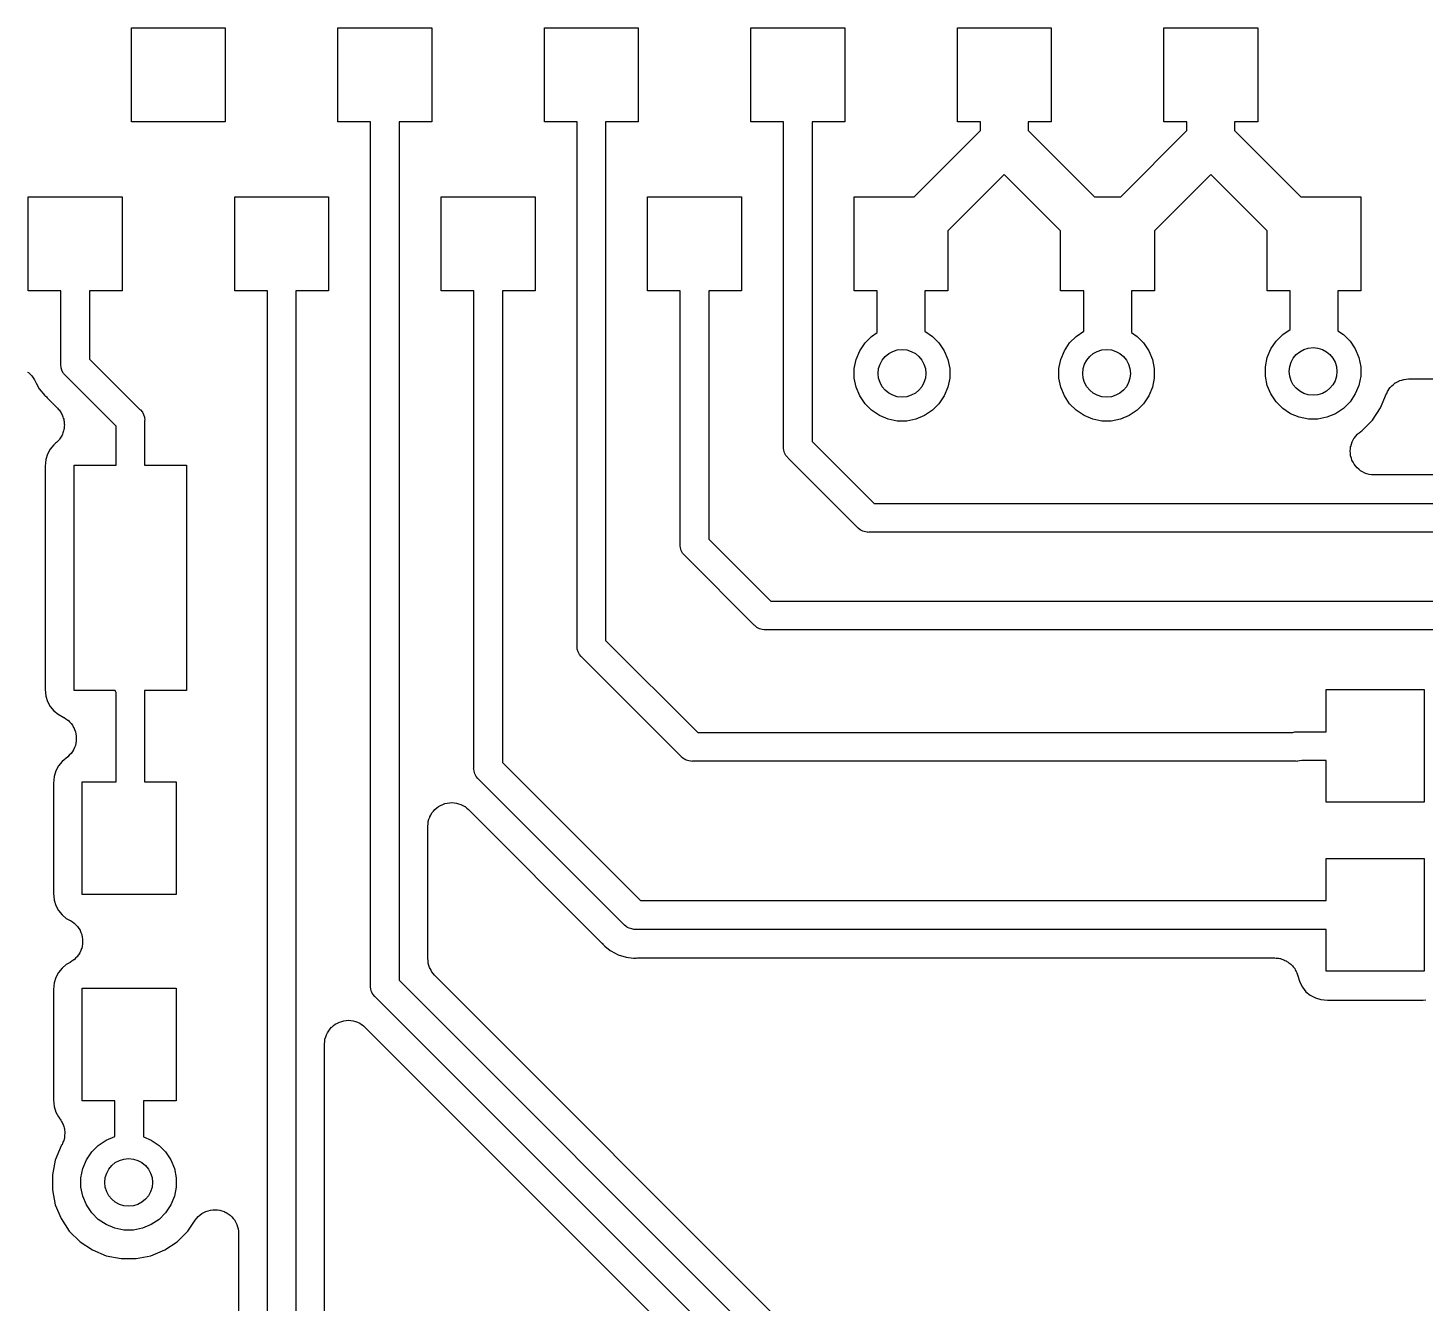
# Model space of a CAD drawing. Extents: x 98.9 to 141.5, y -118.8 to -76.2.
# Drawn here: x 130 to 137.44, y -106.89 to -100.1 of the extents above; entities that cross this region are included whole.
import ezdxf

# ---------------------------------------------------------------- set-up
doc = ezdxf.new("R2010")
doc.units = 0
doc.layers.add('BLACK', color=7, linetype='CONTINUOUS')

msp = doc.modelspace()

# ---------------------------------------------------------------- linework, layer by layer
at = {"layer": 'BLACK', "linetype": 'CONTINUOUS'}
for p, q in [((130.55, -100.6), (130.55, -100.1)), ((130.55, -100.1), (131.05, -100.1)), ((131.05, -100.1), (131.05, -100.6)), ((131.65, -100.6), (131.65, -100.1)), ((131.65, -100.1), (132.15, -100.1)), ((132.15, -100.1), (132.15, -100.6)), ((132.75, -100.6), (132.75, -100.1)), ((132.75, -100.1), (133.25, -100.1)), ((133.25, -100.1), (133.25, -100.6)), ((133.85, -100.6), (133.85, -100.1)), ((133.85, -100.1), (134.35, -100.1)), ((134.35, -100.1), (134.35, -100.6)), ((134.95, -100.6), (134.95, -100.1)), ((134.95, -100.1), (135.45, -100.1)), ((135.45, -100.1), (135.45, -100.6)), ((136.05, -100.6), (136.05, -100.1)), ((136.05, -100.1), (136.55, -100.1)), ((136.55, -100.1), (136.55, -100.6)), ((131.05, -100.6), (130.55, -100.6)), ((131.824, -100.6), (131.65, -100.6)), ((131.824, -105.201), (131.824, -100.6)), ((132.15, -100.6), (131.976, -100.6)), ((131.976, -100.6), (131.976, -105.173)), ((132.924, -100.6), (132.75, -100.6)), ((132.924, -103.391), (132.924, -100.6)), ((133.25, -100.6), (133.076, -100.6)), ((133.076, -100.6), (133.076, -103.363)), ((134.024, -100.6), (133.85, -100.6)), ((134.024, -102.331), (134.024, -100.6)), ((134.35, -100.6), (134.176, -100.6)), ((134.176, -100.6), (134.176, -102.303)), ((135.073, -100.6), (134.95, -100.6)), ((135.073, -100.647), (135.073, -100.6)), ((135.45, -100.6), (135.327, -100.6)), ((135.327, -100.6), (135.327, -100.647)), ((136.173, -100.6), (136.05, -100.6)), ((136.173, -100.647), (136.173, -100.6)), ((136.55, -100.6), (136.427, -100.6)), ((136.427, -100.6), (136.427, -100.647)), ((134.72, -101), (135.073, -100.647)), ((135.327, -100.647), (135.68, -101)), ((135.82, -101), (136.173, -100.647)), ((136.427, -100.647), (136.78, -101)), ((135.2, -100.88), (134.9, -101.18)), ((135.5, -101.18), (135.2, -100.88)), ((136.3, -100.88), (136, -101.18)), ((136.6, -101.18), (136.3, -100.88)), ((130, -101.5), (130, -101)), ((130, -101), (130.5, -101)), ((130.5, -101), (130.5, -101.5)), ((131.1, -101.5), (131.1, -101)), ((131.1, -101), (131.6, -101)), ((131.6, -101), (131.6, -101.5)), ((132.2, -101.5), (132.2, -101)), ((132.2, -101), (132.7, -101)), ((132.7, -101), (132.7, -101.5)), ((133.3, -101.5), (133.3, -101)), ((133.3, -101), (133.8, -101)), ((133.8, -101), (133.8, -101.5)), ((134.4, -101.5), (134.4, -101)), ((134.4, -101), (134.72, -101)), ((135.68, -101), (135.82, -101)), ((136.78, -101), (137.1, -101)), ((137.1, -101), (137.1, -101.5)), ((134.9, -101.18), (134.9, -101.5)), ((135.5, -101.5), (135.5, -101.18)), ((136, -101.18), (136, -101.5)), ((136.6, -101.5), (136.6, -101.18)), ((130.174, -101.5), (130, -101.5)), ((130.174, -101.892), (130.174, -101.5)), ((130.5, -101.5), (130.326, -101.5)), ((130.326, -101.5), (130.326, -101.864)), ((131.274, -101.5), (131.1, -101.5)), ((131.274, -102.049), (131.274, -101.5)), ((131.6, -101.5), (131.426, -101.5)), ((131.426, -101.5), (131.426, -108.271)), ((132.374, -101.5), (132.2, -101.5)), ((132.374, -104.041), (132.374, -101.5)), ((132.7, -101.5), (132.526, -101.5)), ((132.526, -101.5), (132.526, -104.013)), ((133.474, -101.5), (133.3, -101.5)), ((133.474, -102.851), (133.474, -101.5)), ((133.8, -101.5), (133.626, -101.5)), ((133.626, -101.5), (133.626, -102.823)), ((134.523, -101.5), (134.4, -101.5)), ((134.523, -101.723), (134.523, -101.5)), ((134.9, -101.5), (134.777, -101.5)), ((134.777, -101.5), (134.777, -101.716)), ((135.623, -101.5), (135.5, -101.5)), ((135.623, -101.716), (135.623, -101.5)), ((136, -101.5), (135.877, -101.5)), ((135.877, -101.5), (135.877, -101.723)), ((136.723, -101.5), (136.6, -101.5)), ((136.723, -101.706), (136.723, -101.5)), ((137.1, -101.5), (136.977, -101.5)), ((136.977, -101.5), (136.977, -101.713)), ((134.458, -101.778), (134.493, -101.743)), ((134.493, -101.743), (134.523, -101.723)), ((134.777, -101.716), (134.817, -101.743)), ((134.817, -101.743), (134.852, -101.778)), ((135.548, -101.778), (135.583, -101.743)), ((135.583, -101.743), (135.623, -101.716)), ((135.877, -101.723), (135.907, -101.743)), ((135.907, -101.743), (135.942, -101.778)), ((136.648, -101.768), (136.683, -101.733)), ((136.683, -101.733), (136.723, -101.706)), ((136.977, -101.713), (137.007, -101.733)), ((137.007, -101.733), (137.042, -101.768)), ((134.411, -101.866), (134.43, -101.82)), ((134.43, -101.82), (134.458, -101.778)), ((134.852, -101.778), (134.88, -101.82)), ((134.88, -101.82), (134.899, -101.866)), ((135.501, -101.866), (135.52, -101.82)), ((135.52, -101.82), (135.548, -101.778)), ((135.942, -101.778), (135.97, -101.82)), ((135.97, -101.82), (135.989, -101.866)), ((136.601, -101.856), (136.62, -101.81)), ((136.62, -101.81), (136.648, -101.768)), ((137.042, -101.768), (137.07, -101.81)), ((137.07, -101.81), (137.089, -101.856)), ((130.173, -101.896), (130.174, -101.892)), ((130.326, -101.864), (130.595, -102.133)), ((134.401, -101.915), (134.411, -101.866)), ((134.899, -101.866), (134.909, -101.915)), ((135.491, -101.915), (135.501, -101.866)), ((135.989, -101.866), (135.999, -101.915)), ((136.591, -101.905), (136.601, -101.856)), ((137.089, -101.856), (137.099, -101.905)), ((129.997, -101.933), (130.002, -101.936)), ((130.002, -101.936), (130.006, -101.941)), ((130.006, -101.941), (130.011, -101.945)), ((130.011, -101.945), (130.015, -101.949)), ((130.015, -101.949), (130.019, -101.954)), ((130.019, -101.954), (130.023, -101.959)), ((130.023, -101.959), (130.027, -101.964)), ((130.027, -101.964), (130.03, -101.969)), ((130.03, -101.969), (130.033, -101.974)), ((130.175, -101.907), (130.173, -101.896)), ((130.175, -101.911), (130.175, -101.907)), ((130.179, -101.923), (130.175, -101.911)), ((130.179, -101.925), (130.179, -101.923)), ((130.186, -101.938), (130.179, -101.925)), ((130.188, -101.941), (130.186, -101.938)), ((130.196, -101.95), (130.188, -101.941)), ((130.199, -101.952), (130.196, -101.95)), ((130.468, -102.221), (130.199, -101.952)), ((134.401, -101.965), (134.401, -101.915)), ((134.411, -102.014), (134.401, -101.965)), ((134.909, -101.965), (134.899, -102.014)), ((134.909, -101.915), (134.909, -101.965)), ((135.491, -101.965), (135.491, -101.915)), ((135.501, -102.014), (135.491, -101.965)), ((135.999, -101.965), (135.989, -102.014)), ((135.999, -101.915), (135.999, -101.965)), ((136.591, -101.955), (136.591, -101.905)), ((136.601, -102.004), (136.591, -101.955)), ((137.099, -101.955), (137.089, -102.004)), ((137.099, -101.905), (137.099, -101.955)), ((130.033, -101.974), (130.043, -101.993)), ((130.043, -101.993), (130.043, -101.993)), ((130.043, -101.993), (130.059, -102.023)), ((130.059, -102.023), (130.088, -102.058)), ((134.43, -102.06), (134.411, -102.014)), ((134.899, -102.014), (134.88, -102.06)), ((135.52, -102.06), (135.501, -102.014)), ((135.989, -102.014), (135.97, -102.06)), ((136.62, -102.05), (136.601, -102.004)), ((137.089, -102.004), (137.07, -102.05)), ((137.237, -102.047), (137.242, -102.036)), ((137.242, -102.036), (137.248, -102.026)), ((137.248, -102.026), (137.249, -102.025)), ((137.248, -102.026), (137.248, -102.026)), ((137.249, -102.025), (137.256, -102.016)), ((137.256, -102.016), (137.264, -102.007)), ((137.264, -102.006), (137.274, -101.999)), ((137.264, -102.007), (137.264, -102.006)), ((137.264, -102.007), (137.264, -102.007)), ((137.274, -101.999), (137.283, -101.991)), ((137.283, -101.991), (137.283, -101.991)), ((137.283, -101.991), (137.284, -101.991)), ((137.284, -101.991), (137.294, -101.985)), ((137.294, -101.985), (137.305, -101.98)), ((137.305, -101.98), (137.305, -101.979)), ((137.305, -101.979), (137.306, -101.979)), ((137.306, -101.979), (137.317, -101.976)), ((137.317, -101.976), (137.329, -101.972)), ((137.329, -101.972), (137.329, -101.972)), ((137.329, -101.972), (137.33, -101.972)), ((137.33, -101.972), (137.341, -101.971)), ((137.341, -101.971), (137.353, -101.97)), ((137.353, -101.97), (141.361, -101.97)), ((130.088, -102.058), (130.091, -102.061)), ((130.091, -102.061), (130.093, -102.062)), ((130.093, -102.062), (130.097, -102.066)), ((130.097, -102.066), (130.101, -102.07)), ((130.101, -102.07), (130.155, -102.124)), ((131.274, -108.243), (131.274, -102.049)), ((131.274, -102.049), (131.274, -102.049)), ((134.458, -102.102), (134.43, -102.06)), ((134.493, -102.137), (134.458, -102.102)), ((134.852, -102.102), (134.817, -102.137)), ((134.88, -102.06), (134.852, -102.102)), ((135.548, -102.102), (135.52, -102.06)), ((135.583, -102.137), (135.548, -102.102)), ((135.942, -102.102), (135.907, -102.137)), ((135.97, -102.06), (135.942, -102.102)), ((136.648, -102.092), (136.62, -102.05)), ((136.683, -102.127), (136.648, -102.092)), ((137.042, -102.092), (137.007, -102.127)), ((137.07, -102.05), (137.042, -102.092)), ((137.205, -102.123), (137.236, -102.048)), ((137.236, -102.048), (137.237, -102.047)), ((137.236, -102.048), (137.236, -102.048)), ((137.236, -102.048), (137.236, -102.048)), ((137.236, -102.048), (137.236, -102.048)), ((130.155, -102.124), (130.157, -102.125)), ((130.157, -102.125), (130.16, -102.13)), ((130.16, -102.13), (130.164, -102.134)), ((130.164, -102.134), (130.168, -102.14)), ((130.168, -102.14), (130.172, -102.145)), ((130.172, -102.145), (130.175, -102.15)), ((130.175, -102.15), (130.178, -102.155)), ((130.178, -102.155), (130.18, -102.161)), ((130.18, -102.161), (130.183, -102.167)), ((130.183, -102.167), (130.185, -102.172)), ((130.185, -102.172), (130.187, -102.178)), ((130.187, -102.178), (130.189, -102.184)), ((130.189, -102.184), (130.19, -102.191)), ((130.19, -102.191), (130.191, -102.196)), ((130.595, -102.133), (130.598, -102.135)), ((130.598, -102.135), (130.608, -102.147)), ((130.608, -102.147), (130.615, -102.16)), ((130.615, -102.16), (130.619, -102.173)), ((130.619, -102.173), (130.619, -102.175)), ((130.619, -102.175), (130.621, -102.19)), ((130.621, -102.19), (130.62, -102.193)), ((134.535, -102.165), (134.493, -102.137)), ((134.581, -102.184), (134.535, -102.165)), ((134.63, -102.194), (134.581, -102.184)), ((134.729, -102.184), (134.68, -102.194)), ((134.775, -102.165), (134.729, -102.184)), ((134.817, -102.137), (134.775, -102.165)), ((135.625, -102.165), (135.583, -102.137)), ((135.671, -102.184), (135.625, -102.165)), ((135.72, -102.194), (135.671, -102.184)), ((135.819, -102.184), (135.77, -102.194)), ((135.865, -102.165), (135.819, -102.184)), ((135.907, -102.137), (135.865, -102.165)), ((136.725, -102.155), (136.683, -102.127)), ((136.771, -102.174), (136.725, -102.155)), ((136.82, -102.184), (136.771, -102.174)), ((136.87, -102.184), (136.82, -102.184)), ((136.919, -102.174), (136.87, -102.184)), ((136.965, -102.155), (136.919, -102.174)), ((137.007, -102.127), (136.965, -102.155)), ((137.104, -102.246), (137.161, -102.189)), ((137.161, -102.189), (137.205, -102.123)), ((130.182, -102.264), (130.18, -102.269)), ((130.184, -102.257), (130.182, -102.264)), ((130.187, -102.251), (130.184, -102.257)), ((130.188, -102.246), (130.187, -102.251)), ((130.19, -102.24), (130.188, -102.246)), ((130.191, -102.233), (130.19, -102.24)), ((130.191, -102.196), (130.192, -102.202)), ((130.192, -102.227), (130.191, -102.233)), ((130.192, -102.202), (130.192, -102.209)), ((130.192, -102.209), (130.193, -102.215)), ((130.193, -102.215), (130.192, -102.221)), ((130.192, -102.221), (130.192, -102.227)), ((130.468, -102.429), (130.468, -102.221)), ((130.62, -102.193), (130.62, -102.429)), ((134.68, -102.194), (134.63, -102.194)), ((135.77, -102.194), (135.72, -102.194)), ((137.072, -102.274), (137.08, -102.265)), ((137.08, -102.264), (137.09, -102.257)), ((137.08, -102.265), (137.08, -102.264)), ((137.08, -102.264), (137.08, -102.264)), ((137.09, -102.257), (137.099, -102.249)), ((137.099, -102.249), (137.104, -102.246)), ((130.136, -102.321), (130.117, -102.344)), ((130.146, -102.312), (130.136, -102.321)), ((130.15, -102.308), (130.146, -102.312)), ((130.155, -102.304), (130.15, -102.308)), ((130.159, -102.299), (130.155, -102.304)), ((130.164, -102.295), (130.159, -102.299)), ((130.167, -102.29), (130.164, -102.295)), ((130.171, -102.285), (130.167, -102.29)), ((130.174, -102.28), (130.171, -102.285)), ((130.177, -102.274), (130.174, -102.28)), ((130.18, -102.269), (130.177, -102.274)), ((134.023, -102.335), (134.024, -102.331)), ((134.024, -102.339), (134.023, -102.335)), ((134.025, -102.35), (134.024, -102.339)), ((134.024, -102.339), (134.024, -102.339)), ((134.176, -102.303), (134.507, -102.634)), ((137.043, -102.354), (137.044, -102.341)), ((137.044, -102.341), (137.045, -102.329)), ((137.045, -102.329), (137.046, -102.329)), ((137.046, -102.329), (137.049, -102.317)), ((137.046, -102.329), (137.046, -102.329)), ((137.049, -102.317), (137.053, -102.305)), ((137.053, -102.305), (137.059, -102.294)), ((137.053, -102.305), (137.053, -102.305)), ((137.053, -102.305), (137.053, -102.305)), ((137.059, -102.294), (137.064, -102.284)), ((137.064, -102.284), (137.065, -102.284)), ((137.065, -102.283), (137.072, -102.274)), ((137.065, -102.284), (137.065, -102.283)), ((130.094, -102.399), (130.09, -102.435)), ((130.103, -102.37), (130.094, -102.399)), ((130.117, -102.344), (130.103, -102.37)), ((134.029, -102.364), (134.025, -102.35)), ((134.036, -102.378), (134.029, -102.364)), ((134.046, -102.389), (134.036, -102.378)), ((134.049, -102.392), (134.046, -102.389)), ((134.418, -102.761), (134.049, -102.392)), ((137.044, -102.366), (137.043, -102.354)), ((137.043, -102.354), (137.043, -102.354)), ((137.043, -102.354), (137.043, -102.354)), ((137.045, -102.378), (137.044, -102.366)), ((137.045, -102.379), (137.045, -102.378)), ((137.045, -102.378), (137.045, -102.378)), ((137.049, -102.391), (137.045, -102.379)), ((137.052, -102.402), (137.049, -102.391)), ((137.058, -102.413), (137.052, -102.402)), ((137.052, -102.402), (137.052, -102.402)), ((137.052, -102.402), (137.052, -102.402)), ((137.064, -102.424), (137.058, -102.413)), ((130.09, -102.435), (130.09, -103.623)), ((130.244, -103.629), (130.244, -102.429)), ((130.244, -102.429), (130.468, -102.429)), ((130.62, -102.429), (130.844, -102.429)), ((130.844, -102.429), (130.844, -103.629)), ((137.071, -102.433), (137.064, -102.424)), ((137.064, -102.424), (137.064, -102.424)), ((137.064, -102.424), (137.064, -102.424)), ((137.079, -102.443), (137.071, -102.433)), ((137.089, -102.451), (137.079, -102.443)), ((137.079, -102.443), (137.079, -102.443)), ((137.079, -102.443), (137.079, -102.443)), ((137.098, -102.459), (137.089, -102.451)), ((137.109, -102.465), (137.098, -102.459)), ((137.098, -102.459), (137.098, -102.459)), ((137.098, -102.459), (137.098, -102.459)), ((137.12, -102.471), (137.109, -102.465)), ((137.132, -102.475), (137.12, -102.471)), ((137.12, -102.471), (137.12, -102.471)), ((137.12, -102.471), (137.12, -102.471)), ((137.144, -102.479), (137.132, -102.475)), ((137.156, -102.48), (137.144, -102.479)), ((137.144, -102.479), (137.144, -102.479)), ((137.144, -102.479), (137.144, -102.479)), ((137.168, -102.481), (137.156, -102.48)), ((137.169, -102.481), (137.168, -102.481)), ((137.168, -102.481), (137.168, -102.481)), ((137.168, -102.481), (137.168, -102.481)), ((137.17, -102.481), (137.169, -102.481)), ((140.398, -102.481), (137.17, -102.481)), ((134.507, -102.634), (140.411, -102.634)), ((134.421, -102.764), (134.418, -102.761)), ((134.432, -102.774), (134.421, -102.764)), ((134.446, -102.781), (134.432, -102.774)), ((134.46, -102.785), (134.446, -102.781)), ((134.471, -102.786), (134.46, -102.785)), ((134.475, -102.787), (134.471, -102.786)), ((134.471, -102.786), (134.471, -102.786)), ((134.479, -102.786), (134.475, -102.787)), ((140.383, -102.786), (134.479, -102.786)), ((133.473, -102.855), (133.474, -102.851)), ((133.474, -102.859), (133.473, -102.855)), ((133.475, -102.87), (133.474, -102.859)), ((133.474, -102.859), (133.474, -102.859)), ((133.626, -102.823), (133.957, -103.154)), ((133.479, -102.884), (133.475, -102.87)), ((133.486, -102.898), (133.479, -102.884)), ((133.496, -102.909), (133.486, -102.898)), ((133.499, -102.912), (133.496, -102.909)), ((133.868, -103.281), (133.499, -102.912)), ((133.957, -103.154), (137.752, -103.154)), ((133.871, -103.284), (133.868, -103.281)), ((133.882, -103.294), (133.871, -103.284)), ((133.896, -103.301), (133.882, -103.294)), ((133.91, -103.305), (133.896, -103.301)), ((133.921, -103.306), (133.91, -103.305)), ((133.925, -103.307), (133.921, -103.306)), ((133.921, -103.306), (133.921, -103.306)), ((133.929, -103.306), (133.925, -103.307)), ((137.724, -103.306), (133.929, -103.306)), ((133.076, -103.363), (133.567, -103.854)), ((132.923, -103.395), (132.924, -103.391)), ((132.924, -103.399), (132.923, -103.395)), ((132.925, -103.41), (132.924, -103.399)), ((132.924, -103.399), (132.924, -103.399)), ((132.929, -103.424), (132.925, -103.41)), ((132.936, -103.438), (132.929, -103.424)), ((132.946, -103.449), (132.936, -103.438)), ((132.949, -103.452), (132.946, -103.449)), ((133.478, -103.981), (132.949, -103.452)), ((130.09, -103.623), (130.094, -103.659)), ((130.094, -103.659), (130.103, -103.688)), ((130.464, -103.629), (130.244, -103.629)), ((130.467, -103.639), (130.464, -103.629)), ((130.468, -103.64), (130.467, -103.639)), ((130.468, -104.116), (130.468, -103.64)), ((130.844, -103.629), (130.62, -103.629)), ((130.62, -103.629), (130.62, -104.116)), ((136.915, -103.849), (136.915, -103.625)), ((136.915, -103.625), (137.437, -103.625)), ((137.437, -103.625), (137.437, -104.225)), ((130.103, -103.688), (130.117, -103.714)), ((130.117, -103.714), (130.136, -103.737)), ((130.136, -103.737), (130.159, -103.756)), ((130.159, -103.756), (130.19, -103.773)), ((130.19, -103.773), (130.191, -103.773)), ((130.191, -103.773), (130.191, -103.773)), ((130.191, -103.773), (130.191, -103.773)), ((130.191, -103.773), (130.191, -103.774)), ((130.191, -103.774), (130.201, -103.781)), ((130.201, -103.781), (130.211, -103.787)), ((130.211, -103.787), (130.212, -103.788)), ((130.212, -103.788), (130.212, -103.788)), ((130.212, -103.788), (130.22, -103.796)), ((130.22, -103.796), (130.229, -103.805)), ((130.229, -103.805), (130.229, -103.805)), ((130.229, -103.805), (130.229, -103.805)), ((130.229, -103.805), (130.236, -103.815)), ((130.236, -103.815), (130.242, -103.826)), ((130.242, -103.826), (130.242, -103.826)), ((130.242, -103.826), (130.243, -103.826)), ((130.243, -103.826), (130.247, -103.837)), ((130.247, -103.837), (130.252, -103.849)), ((130.252, -103.849), (130.252, -103.849)), ((130.252, -103.849), (130.252, -103.849)), ((130.252, -103.849), (130.254, -103.861)), ((130.254, -103.861), (130.256, -103.873)), ((130.256, -103.898), (130.254, -103.91)), ((130.256, -103.873), (130.256, -103.873)), ((130.256, -103.873), (130.256, -103.874)), ((130.256, -103.874), (130.256, -103.886)), ((130.256, -103.886), (130.256, -103.898)), ((130.256, -103.898), (130.256, -103.898)), ((130.256, -103.898), (130.256, -103.898)), ((133.567, -103.854), (136.737, -103.854)), ((136.737, -103.854), (136.748, -103.85)), ((136.748, -103.85), (136.759, -103.849)), ((136.759, -103.849), (136.759, -103.849)), ((136.759, -103.849), (136.763, -103.849)), ((136.763, -103.849), (136.767, -103.849)), ((136.767, -103.849), (136.915, -103.849)), ((130.219, -103.974), (130.211, -103.983)), ((130.228, -103.966), (130.219, -103.974)), ((130.235, -103.955), (130.228, -103.965)), ((130.228, -103.965), (130.228, -103.966)), ((130.228, -103.966), (130.228, -103.966)), ((130.242, -103.945), (130.235, -103.955)), ((130.247, -103.934), (130.242, -103.945)), ((130.242, -103.945), (130.242, -103.945)), ((130.242, -103.945), (130.242, -103.945)), ((130.251, -103.923), (130.247, -103.934)), ((130.254, -103.91), (130.251, -103.922)), ((130.251, -103.922), (130.251, -103.922)), ((130.251, -103.922), (130.251, -103.923)), ((130.161, -104.031), (130.147, -104.058)), ((130.18, -104.008), (130.161, -104.031)), ((130.211, -103.983), (130.18, -104.008)), ((132.373, -104.045), (132.374, -104.041)), ((132.374, -104.049), (132.373, -104.045)), ((132.375, -104.06), (132.374, -104.049)), ((132.374, -104.049), (132.374, -104.049)), ((132.526, -104.013), (133.262, -104.749)), ((133.481, -103.984), (133.478, -103.981)), ((133.486, -103.989), (133.481, -103.984)), ((133.492, -103.994), (133.486, -103.989)), ((133.499, -103.997), (133.492, -103.994)), ((133.506, -104.001), (133.499, -103.997)), ((133.52, -104.005), (133.506, -104.001)), ((133.531, -104.006), (133.52, -104.005)), ((133.535, -104.007), (133.531, -104.006)), ((133.531, -104.006), (133.531, -104.006)), ((133.539, -104.006), (133.535, -104.007)), ((136.755, -104.006), (133.539, -104.006)), ((136.758, -104.007), (136.755, -104.006)), ((136.762, -104.006), (136.758, -104.007)), ((136.773, -104.005), (136.762, -104.006)), ((136.762, -104.006), (136.762, -104.006)), ((136.785, -104.002), (136.773, -104.005)), ((136.915, -104.002), (136.785, -104.002)), ((136.915, -104.225), (136.915, -104.002)), ((130.138, -104.087), (130.134, -104.123)), ((130.134, -104.123), (130.134, -104.71)), ((130.147, -104.058), (130.138, -104.087)), ((130.288, -104.716), (130.288, -104.116)), ((130.288, -104.116), (130.468, -104.116)), ((130.62, -104.116), (130.788, -104.116)), ((130.788, -104.116), (130.788, -104.716)), ((132.379, -104.074), (132.375, -104.06)), ((132.386, -104.088), (132.379, -104.074)), ((132.396, -104.099), (132.386, -104.088)), ((132.399, -104.102), (132.396, -104.099)), ((133.174, -104.877), (132.399, -104.102)), ((132.151, -104.282), (132.159, -104.272)), ((132.159, -104.272), (132.166, -104.263)), ((132.166, -104.263), (132.167, -104.263)), ((132.167, -104.263), (132.176, -104.255)), ((132.167, -104.263), (132.167, -104.263)), ((132.176, -104.255), (132.186, -104.247)), ((132.186, -104.247), (132.197, -104.242)), ((132.186, -104.247), (132.186, -104.247)), ((132.186, -104.247), (132.186, -104.247)), ((132.197, -104.242), (132.208, -104.236)), ((132.208, -104.236), (132.22, -104.232)), ((132.208, -104.236), (132.208, -104.236)), ((132.208, -104.236), (132.208, -104.236)), ((132.22, -104.232), (132.231, -104.229)), ((132.231, -104.229), (132.232, -104.229)), ((132.232, -104.229), (132.244, -104.228)), ((132.232, -104.229), (132.232, -104.229)), ((132.244, -104.228), (132.256, -104.226)), ((132.256, -104.226), (132.256, -104.227)), ((132.256, -104.227), (132.256, -104.226)), ((132.256, -104.226), (132.269, -104.228)), ((132.269, -104.228), (132.281, -104.229)), ((132.281, -104.229), (132.281, -104.229)), ((132.281, -104.229), (132.281, -104.229)), ((132.281, -104.229), (132.293, -104.233)), ((132.293, -104.233), (132.304, -104.236)), ((132.304, -104.236), (132.305, -104.236)), ((132.305, -104.236), (132.305, -104.236)), ((132.305, -104.236), (132.316, -104.242)), ((132.316, -104.242), (132.326, -104.248)), ((132.326, -104.248), (132.326, -104.248)), ((132.326, -104.248), (132.327, -104.248)), ((132.327, -104.248), (132.336, -104.256)), ((132.336, -104.256), (132.345, -104.264)), ((132.345, -104.264), (133.056, -104.975)), ((137.437, -104.225), (136.915, -104.225)), ((132.129, -104.352), (132.13, -104.339)), ((132.13, -104.339), (132.131, -104.328)), ((132.131, -104.327), (132.135, -104.315)), ((132.131, -104.328), (132.131, -104.327)), ((132.131, -104.327), (132.131, -104.327)), ((132.135, -104.315), (132.139, -104.304)), ((132.139, -104.303), (132.145, -104.293)), ((132.139, -104.304), (132.139, -104.303)), ((132.139, -104.304), (132.139, -104.304)), ((132.145, -104.293), (132.151, -104.282)), ((132.151, -104.282), (132.151, -104.282)), ((132.151, -104.282), (132.151, -104.282)), ((132.129, -104.353), (132.129, -104.352)), ((132.129, -104.352), (132.129, -104.352)), ((132.129, -104.352), (132.129, -104.352)), ((132.129, -104.352), (132.129, -104.352)), ((132.129, -105.058), (132.129, -104.353)), ((136.915, -104.749), (136.915, -104.525)), ((136.915, -104.525), (137.437, -104.525)), ((137.437, -104.525), (137.437, -105.125)), ((130.134, -104.71), (130.138, -104.746)), ((130.788, -104.716), (130.288, -104.716)), ((130.138, -104.746), (130.147, -104.775)), ((130.147, -104.775), (130.161, -104.801)), ((133.262, -104.749), (136.915, -104.749)), ((130.161, -104.801), (130.18, -104.825)), ((130.18, -104.825), (130.203, -104.844)), ((130.203, -104.844), (130.223, -104.854)), ((130.223, -104.854), (130.224, -104.855)), ((130.224, -104.855), (130.224, -104.855)), ((130.224, -104.855), (130.224, -104.855)), ((130.224, -104.855), (130.225, -104.855)), ((130.225, -104.855), (130.235, -104.862)), ((130.235, -104.862), (130.245, -104.869)), ((130.245, -104.869), (130.245, -104.869)), ((130.245, -104.869), (130.245, -104.869)), ((130.245, -104.869), (130.254, -104.878)), ((130.254, -104.878), (130.262, -104.887)), ((130.262, -104.887), (130.262, -104.887)), ((130.262, -104.887), (130.262, -104.887)), ((130.262, -104.887), (130.269, -104.897)), ((130.269, -104.897), (130.276, -104.907)), ((130.276, -104.907), (130.276, -104.908)), ((130.276, -104.908), (130.276, -104.908)), ((130.276, -104.908), (130.28, -104.919)), ((130.28, -104.919), (130.285, -104.93)), ((130.285, -104.93), (130.285, -104.931)), ((130.285, -104.931), (130.285, -104.931)), ((130.285, -104.931), (130.287, -104.943)), ((130.287, -104.943), (130.29, -104.955)), ((133.176, -104.88), (133.174, -104.877)), ((133.183, -104.885), (133.176, -104.88)), ((133.188, -104.889), (133.183, -104.885)), ((133.193, -104.892), (133.188, -104.889)), ((133.201, -104.896), (133.193, -104.892)), ((133.215, -104.9), (133.201, -104.896)), ((133.227, -104.902), (133.215, -104.9)), ((133.23, -104.902), (133.227, -104.902)), ((133.227, -104.902), (133.227, -104.902)), ((133.234, -104.902), (133.23, -104.902)), ((136.915, -104.902), (133.234, -104.902)), ((136.915, -105.125), (136.915, -104.902)), ((130.28, -105.015), (130.275, -105.027)), ((130.284, -105.004), (130.28, -105.015)), ((130.285, -105.004), (130.284, -105.004)), ((130.287, -104.992), (130.285, -105.004)), ((130.285, -105.004), (130.285, -105.004)), ((130.289, -104.98), (130.287, -104.992)), ((130.29, -104.979), (130.289, -104.98)), ((130.289, -104.98), (130.289, -104.98)), ((130.29, -104.955), (130.29, -104.955)), ((130.29, -104.955), (130.29, -104.955)), ((130.29, -104.955), (130.29, -104.967)), ((130.29, -104.967), (130.29, -104.979)), ((133.056, -104.975), (133.058, -104.976)), ((133.058, -104.976), (133.061, -104.98)), ((133.061, -104.98), (133.065, -104.984)), ((133.065, -104.984), (133.068, -104.988)), ((133.068, -104.988), (133.072, -104.991)), ((133.072, -104.991), (133.072, -104.991)), ((133.072, -104.991), (133.1, -105.014)), ((133.1, -105.014), (133.103, -105.016)), ((133.103, -105.016), (133.142, -105.038)), ((130.203, -105.089), (130.18, -105.108)), ((130.223, -105.078), (130.203, -105.089)), ((130.233, -105.072), (130.223, -105.078)), ((130.243, -105.065), (130.233, -105.072)), ((130.244, -105.065), (130.243, -105.065)), ((130.243, -105.065), (130.243, -105.065)), ((130.252, -105.056), (130.244, -105.065)), ((130.261, -105.048), (130.252, -105.056)), ((130.268, -105.037), (130.261, -105.047)), ((130.261, -105.047), (130.261, -105.047)), ((130.261, -105.047), (130.261, -105.048)), ((130.275, -105.027), (130.268, -105.037)), ((130.275, -105.027), (130.275, -105.027)), ((130.275, -105.027), (130.275, -105.027)), ((132.13, -105.069), (132.129, -105.058)), ((132.131, -105.081), (132.13, -105.069)), ((132.131, -105.082), (132.131, -105.081)), ((132.134, -105.094), (132.131, -105.082)), ((132.131, -105.082), (132.131, -105.082)), ((132.138, -105.105), (132.134, -105.094)), ((133.142, -105.038), (133.186, -105.051)), ((133.186, -105.051), (133.225, -105.055)), ((133.225, -105.055), (133.225, -105.055)), ((133.225, -105.055), (133.23, -105.055)), ((133.23, -105.055), (133.235, -105.055)), ((133.235, -105.055), (133.237, -105.054)), ((133.237, -105.054), (133.243, -105.055)), ((133.243, -105.055), (133.248, -105.054)), ((133.248, -105.054), (136.64, -105.054)), ((136.64, -105.054), (136.642, -105.054)), ((136.642, -105.054), (136.648, -105.055)), ((136.648, -105.055), (136.653, -105.055)), ((136.653, -105.055), (136.66, -105.056)), ((136.66, -105.056), (136.667, -105.057)), ((136.667, -105.057), (136.672, -105.058)), ((136.672, -105.058), (136.678, -105.06)), ((136.678, -105.06), (136.684, -105.062)), ((136.684, -105.062), (136.69, -105.064)), ((136.69, -105.064), (136.695, -105.067)), ((136.695, -105.067), (136.701, -105.069)), ((136.701, -105.069), (136.706, -105.073)), ((136.706, -105.073), (136.712, -105.076)), ((136.712, -105.076), (136.716, -105.08)), ((136.716, -105.08), (136.721, -105.083)), ((136.721, -105.083), (136.726, -105.088)), ((136.726, -105.088), (136.731, -105.092)), ((136.731, -105.092), (136.735, -105.097)), ((130.147, -105.158), (130.138, -105.187)), ((130.161, -105.131), (130.147, -105.158)), ((130.18, -105.108), (130.161, -105.131)), ((132.138, -105.106), (132.138, -105.105)), ((132.138, -105.105), (132.138, -105.105)), ((132.144, -105.116), (132.138, -105.106)), ((132.149, -105.127), (132.144, -105.116)), ((132.15, -105.127), (132.149, -105.127)), ((132.15, -105.128), (132.15, -105.127)), ((132.157, -105.137), (132.15, -105.128)), ((132.165, -105.146), (132.157, -105.137)), ((132.165, -105.147), (132.165, -105.146)), ((132.166, -105.148), (132.165, -105.147)), ((132.165, -105.147), (132.165, -105.147)), ((132.165, -105.147), (132.165, -105.147)), ((134.605, -107.587), (132.166, -105.148)), ((136.735, -105.097), (136.739, -105.101)), ((136.739, -105.101), (136.742, -105.106)), ((136.742, -105.106), (136.747, -105.111)), ((136.747, -105.111), (136.749, -105.117)), ((136.749, -105.117), (136.752, -105.121)), ((136.752, -105.121), (136.755, -105.127)), ((136.755, -105.127), (136.758, -105.133)), ((136.758, -105.133), (136.76, -105.139)), ((136.76, -105.139), (136.762, -105.144)), ((136.762, -105.144), (136.774, -105.184)), ((137.437, -105.125), (136.915, -105.125)), ((130.138, -105.187), (130.134, -105.223)), ((130.134, -105.223), (130.134, -105.81)), ((130.288, -105.816), (130.288, -105.216)), ((130.288, -105.216), (130.788, -105.216)), ((130.788, -105.216), (130.788, -105.816)), ((131.823, -105.205), (131.824, -105.201)), ((131.824, -105.209), (131.823, -105.205)), ((131.825, -105.22), (131.824, -105.209)), ((131.824, -105.209), (131.824, -105.209)), ((131.829, -105.234), (131.825, -105.22)), ((131.836, -105.248), (131.829, -105.234)), ((131.976, -105.173), (135.376, -108.573)), ((136.774, -105.184), (136.788, -105.21)), ((136.788, -105.21), (136.807, -105.234)), ((136.807, -105.234), (136.83, -105.253)), ((131.846, -105.259), (131.836, -105.248)), ((131.849, -105.262), (131.846, -105.259)), ((135.249, -108.662), (131.849, -105.262)), ((136.83, -105.253), (136.857, -105.267)), ((136.857, -105.267), (136.886, -105.276)), ((136.886, -105.276), (136.922, -105.279)), ((136.922, -105.279), (137.431, -105.279)), ((137.431, -105.279), (137.446, -105.278)), ((131.658, -105.396), (131.67, -105.392)), ((131.67, -105.392), (131.681, -105.389)), ((131.681, -105.389), (131.682, -105.389)), ((131.682, -105.389), (131.694, -105.388)), ((131.682, -105.389), (131.682, -105.389)), ((131.694, -105.388), (131.706, -105.386)), ((131.706, -105.386), (131.706, -105.387)), ((131.706, -105.387), (131.706, -105.386)), ((131.706, -105.386), (131.719, -105.388)), ((131.719, -105.388), (131.731, -105.389)), ((131.731, -105.389), (131.731, -105.389)), ((131.731, -105.389), (131.731, -105.389)), ((131.731, -105.389), (131.743, -105.393)), ((131.585, -105.475), (131.589, -105.464)), ((131.589, -105.463), (131.595, -105.453)), ((131.589, -105.464), (131.589, -105.463)), ((131.589, -105.464), (131.589, -105.464)), ((131.595, -105.453), (131.601, -105.442)), ((131.601, -105.442), (131.609, -105.432)), ((131.601, -105.442), (131.601, -105.442)), ((131.601, -105.442), (131.601, -105.442)), ((131.609, -105.432), (131.616, -105.423)), ((131.616, -105.423), (131.617, -105.423)), ((131.617, -105.423), (131.626, -105.415)), ((131.617, -105.423), (131.617, -105.423)), ((131.626, -105.415), (131.636, -105.407)), ((131.636, -105.407), (131.647, -105.402)), ((131.636, -105.407), (131.636, -105.407)), ((131.636, -105.407), (131.636, -105.407)), ((131.647, -105.402), (131.658, -105.396)), ((131.658, -105.396), (131.658, -105.396)), ((131.658, -105.396), (131.658, -105.396)), ((131.743, -105.393), (131.754, -105.396)), ((131.754, -105.396), (131.755, -105.396)), ((131.755, -105.396), (131.755, -105.396)), ((131.755, -105.396), (131.766, -105.402)), ((131.766, -105.402), (131.776, -105.408)), ((131.776, -105.408), (131.776, -105.408)), ((131.776, -105.408), (131.777, -105.408)), ((131.777, -105.408), (131.786, -105.416)), ((131.786, -105.416), (131.795, -105.424)), ((131.795, -105.424), (135.059, -108.687)), ((131.579, -105.512), (131.58, -105.5)), ((131.579, -105.513), (131.579, -105.512)), ((131.579, -105.512), (131.579, -105.512)), ((131.579, -105.512), (131.579, -105.512)), ((131.579, -105.512), (131.579, -105.512)), ((131.579, -108.258), (131.579, -105.513)), ((131.58, -105.5), (131.581, -105.488)), ((131.581, -105.487), (131.585, -105.475)), ((131.581, -105.488), (131.581, -105.487)), ((131.581, -105.487), (131.581, -105.487)), ((130.134, -105.81), (130.138, -105.846)), ((130.462, -105.816), (130.288, -105.816)), ((130.462, -106.006), (130.462, -105.816)), ((130.788, -105.816), (130.614, -105.816)), ((130.614, -105.816), (130.614, -106.008)), ((130.138, -105.846), (130.147, -105.875)), ((130.147, -105.875), (130.161, -105.901)), ((130.161, -105.901), (130.166, -105.908)), ((130.166, -105.908), (130.167, -105.909)), ((130.167, -105.909), (130.171, -105.914)), ((130.171, -105.914), (130.174, -105.919)), ((130.174, -105.919), (130.177, -105.925)), ((130.177, -105.925), (130.181, -105.93)), ((130.181, -105.93), (130.183, -105.936)), ((130.183, -105.936), (130.186, -105.941)), ((130.186, -105.941), (130.188, -105.947)), ((130.188, -105.947), (130.19, -105.953)), ((130.19, -105.953), (130.191, -105.959)), ((130.191, -105.959), (130.193, -105.964)), ((130.193, -105.964), (130.193, -105.971)), ((130.193, -105.971), (130.195, -105.978)), ((130.195, -105.978), (130.195, -105.983)), ((130.195, -105.983), (130.195, -105.989)), ((130.176, -106.056), (130.144, -106.131)), ((130.18, -106.049), (130.176, -106.054)), ((130.176, -106.054), (130.176, -106.056)), ((130.182, -106.043), (130.18, -106.049)), ((130.185, -106.037), (130.182, -106.043)), ((130.187, -106.032), (130.185, -106.037)), ((130.189, -106.027), (130.187, -106.032)), ((130.191, -106.02), (130.189, -106.027)), ((130.193, -106.014), (130.191, -106.02)), ((130.194, -106.002), (130.193, -106.008)), ((130.193, -106.008), (130.193, -106.014)), ((130.195, -105.989), (130.194, -105.996)), ((130.194, -105.996), (130.194, -106.002)), ((130.338, -106.088), (130.373, -106.053)), ((130.373, -106.053), (130.415, -106.025)), ((130.415, -106.025), (130.461, -106.006)), ((130.461, -106.006), (130.462, -106.006)), ((130.614, -106.008), (130.655, -106.025)), ((130.655, -106.025), (130.697, -106.053)), ((130.697, -106.053), (130.732, -106.088)), ((130.144, -106.131), (130.129, -106.21)), ((130.291, -106.176), (130.31, -106.13)), ((130.31, -106.13), (130.338, -106.088)), ((130.732, -106.088), (130.76, -106.13)), ((130.76, -106.13), (130.779, -106.176)), ((130.129, -106.21), (130.129, -106.29)), ((130.281, -106.225), (130.291, -106.176)), ((130.779, -106.176), (130.789, -106.225)), ((130.281, -106.275), (130.281, -106.225)), ((130.291, -106.324), (130.281, -106.275)), ((130.789, -106.275), (130.779, -106.324)), ((130.789, -106.225), (130.789, -106.275)), ((130.129, -106.29), (130.144, -106.369)), ((130.31, -106.37), (130.291, -106.324)), ((130.779, -106.324), (130.76, -106.37)), ((130.144, -106.369), (130.175, -106.443)), ((130.338, -106.412), (130.31, -106.37)), ((130.373, -106.447), (130.338, -106.412)), ((130.732, -106.412), (130.697, -106.447)), ((130.76, -106.37), (130.732, -106.412)), ((130.898, -106.441), (130.906, -106.432)), ((130.906, -106.432), (130.915, -106.424)), ((130.906, -106.432), (130.906, -106.432)), ((130.906, -106.432), (130.906, -106.432)), ((130.915, -106.424), (130.925, -106.416)), ((130.925, -106.416), (130.936, -106.41)), ((130.925, -106.416), (130.925, -106.416)), ((130.925, -106.416), (130.925, -106.416)), ((130.936, -106.41), (130.947, -106.405)), ((130.947, -106.405), (130.959, -106.401)), ((130.947, -106.405), (130.947, -106.405)), ((130.947, -106.405), (130.947, -106.405)), ((130.959, -106.401), (130.971, -106.398)), ((130.971, -106.398), (130.983, -106.397)), ((130.971, -106.398), (130.971, -106.398)), ((130.971, -106.398), (130.971, -106.398)), ((130.983, -106.397), (130.995, -106.396)), ((130.995, -106.396), (130.995, -106.396)), ((130.995, -106.396), (130.996, -106.396)), ((130.996, -106.396), (131.008, -106.397)), ((131.008, -106.397), (131.02, -106.398)), ((131.02, -106.398), (131.02, -106.398)), ((131.02, -106.398), (131.02, -106.398)), ((131.02, -106.398), (131.032, -106.402)), ((131.032, -106.402), (131.044, -106.405)), ((131.044, -106.405), (131.044, -106.406)), ((131.044, -106.406), (131.044, -106.406)), ((131.044, -106.406), (131.055, -106.411)), ((131.055, -106.411), (131.065, -106.417)), ((131.065, -106.417), (131.066, -106.417)), ((131.066, -106.417), (131.066, -106.417)), ((131.066, -106.417), (131.075, -106.425)), ((131.075, -106.425), (131.085, -106.433)), ((131.085, -106.433), (131.085, -106.433)), ((131.085, -106.433), (131.085, -106.433)), ((131.085, -106.433), (131.092, -106.443)), ((130.175, -106.443), (130.219, -106.509)), ((130.219, -106.509), (130.276, -106.566)), ((130.415, -106.475), (130.373, -106.447)), ((130.461, -106.494), (130.415, -106.475)), ((130.51, -106.504), (130.461, -106.494)), ((130.56, -106.504), (130.51, -106.504)), ((130.609, -106.494), (130.56, -106.504)), ((130.655, -106.475), (130.609, -106.494)), ((130.697, -106.447), (130.655, -106.475)), ((130.794, -106.566), (130.851, -106.509)), ((130.851, -106.509), (130.889, -106.452)), ((130.889, -106.452), (130.89, -106.451)), ((130.89, -106.451), (130.898, -106.441)), ((130.89, -106.451), (130.89, -106.451)), ((130.89, -106.451), (130.89, -106.451)), ((130.89, -106.451), (130.89, -106.451)), ((131.092, -106.443), (131.1, -106.452)), ((131.1, -106.452), (131.1, -106.452)), ((131.1, -106.452), (131.1, -106.453)), ((131.1, -106.453), (131.106, -106.463)), ((131.106, -106.463), (131.112, -106.474)), ((131.112, -106.474), (131.112, -106.474)), ((131.112, -106.474), (131.112, -106.474)), ((131.112, -106.474), (131.115, -106.486)), ((131.115, -106.486), (131.119, -106.498)), ((131.119, -106.498), (131.119, -106.498)), ((131.119, -106.498), (131.119, -106.498)), ((131.119, -106.498), (131.12, -106.51)), ((130.276, -106.566), (130.342, -106.61)), ((130.728, -106.61), (130.794, -106.566)), ((131.12, -106.51), (131.121, -106.523)), ((131.121, -106.523), (131.121, -108.128)), ((130.342, -106.61), (130.416, -106.641)), ((130.416, -106.641), (130.495, -106.656)), ((130.495, -106.656), (130.575, -106.656)), ((130.575, -106.656), (130.654, -106.641)), ((130.654, -106.641), (130.728, -106.61))]:
    msp.add_line(p, q, dxfattribs=at)
at = {"layer": 'BLACK'}
for centre in [(134.655, -101.94), (135.745, -101.94), (136.845, -101.93), (130.535, -106.25)]:
    msp.add_circle(centre, 0.127, dxfattribs=at)

doc.saveas('drawing.dxf')
